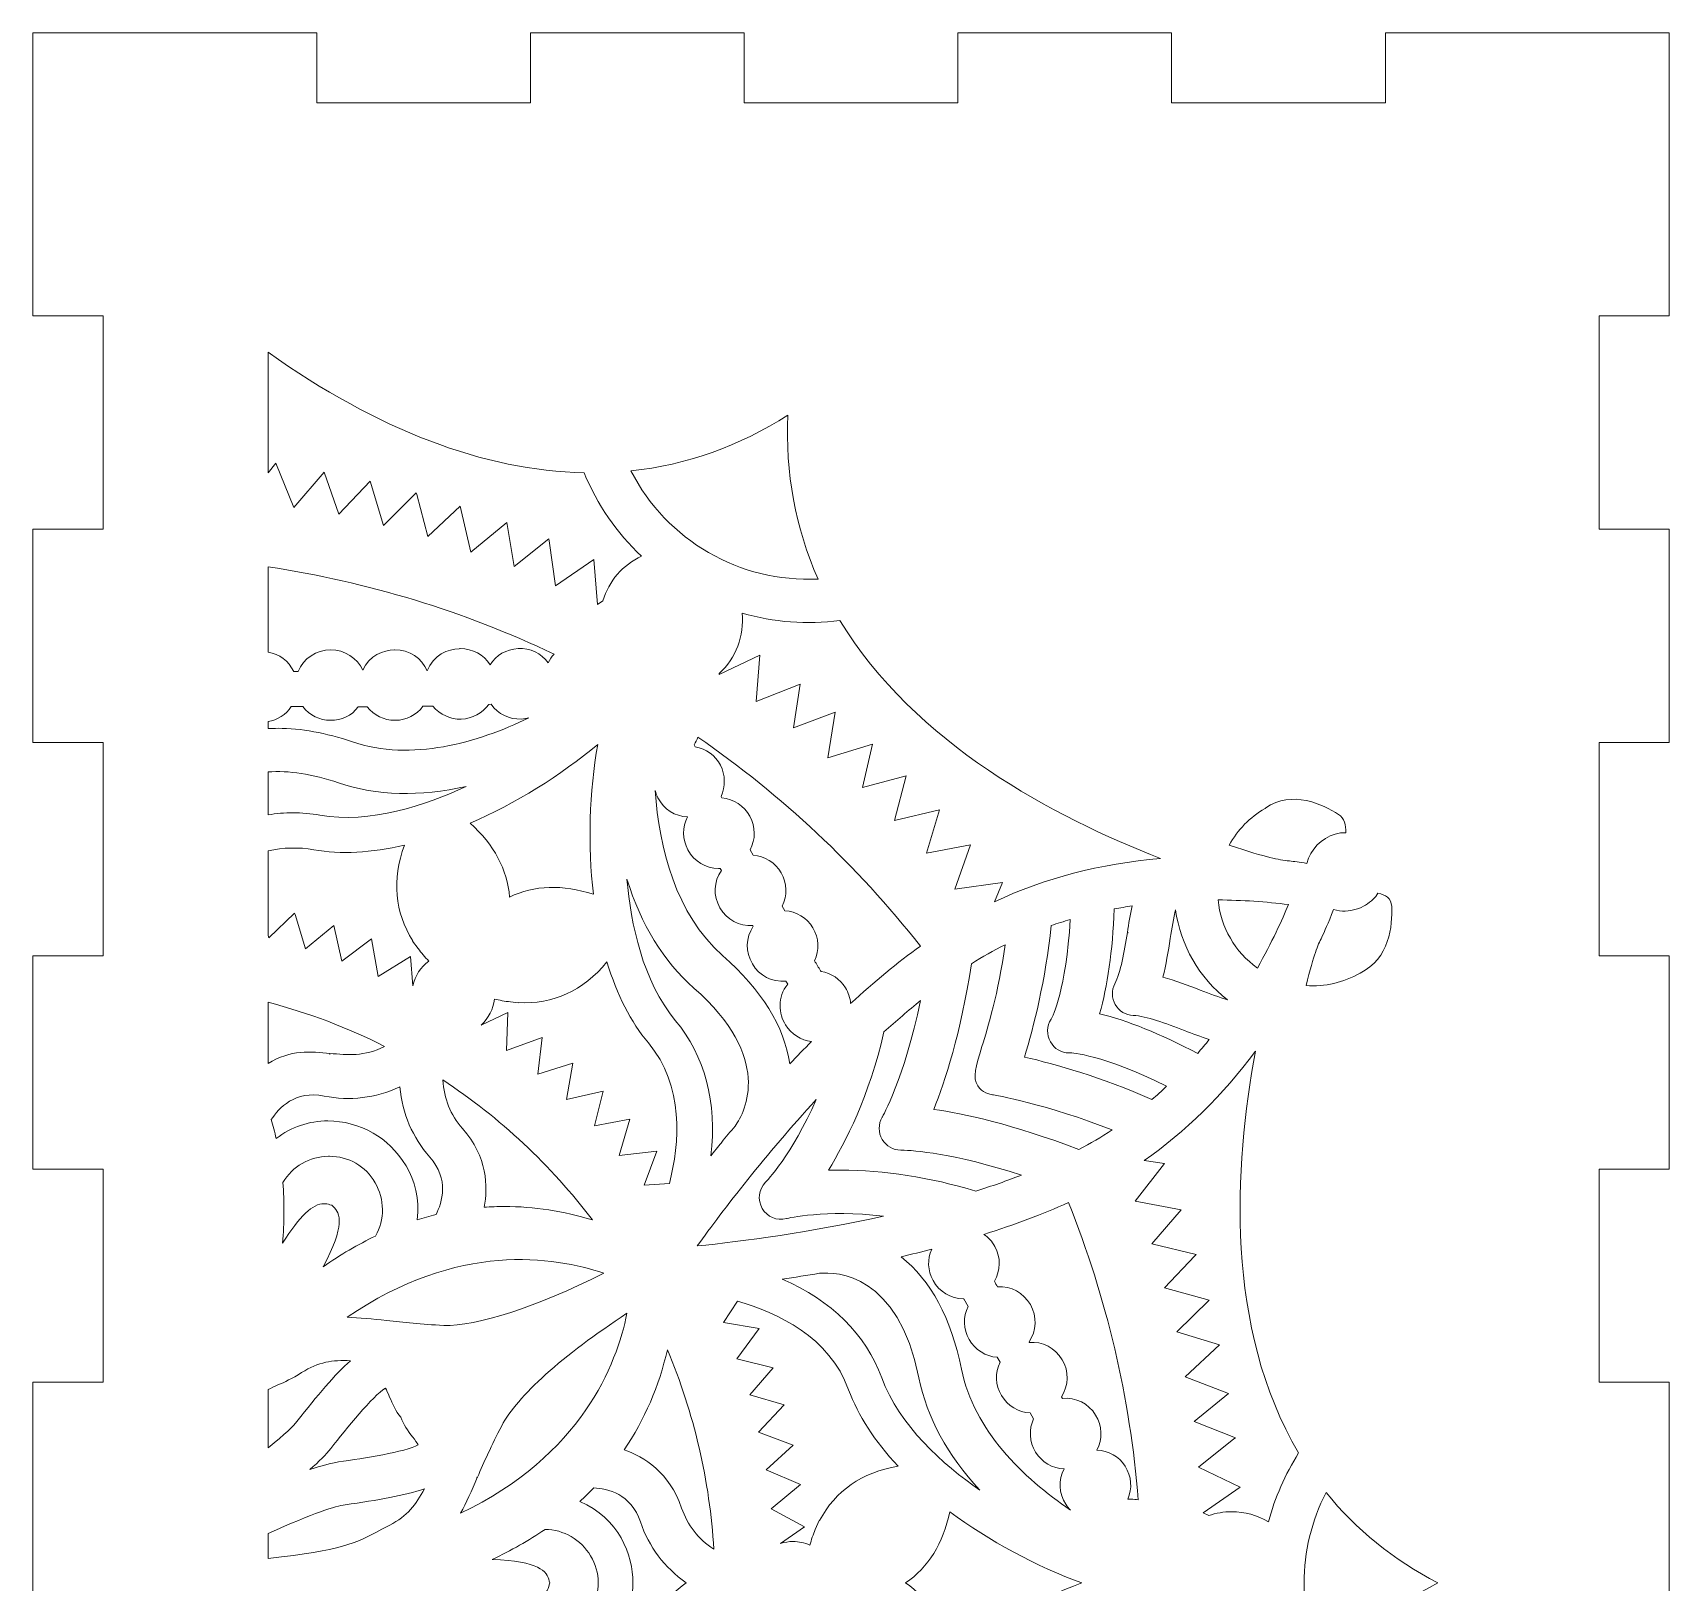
# Model space of a CAD drawing. Header units: inches. Extents: x 24 to 896, y 151 to 529.
# Drawn here: x 248.7 to 446.7, y 341.7 to 529.2 of the extents above; entities that cross this region are included whole.
import ezdxf

# ---------------------------------------------------------------- set-up
doc = ezdxf.new("R2010")
doc.units = ezdxf.units.IN
doc.header["$MEASUREMENT"] = 0
doc.layers.add('_U+0421_U+043B_U+043E_U+0439 1', color=7, linetype='Continuous')

# ---------------------------------------------------------------- blocks, each defined once
blk = doc.blocks.new('block 2')
at = {"layer": '_U+0421_U+043B_U+043E_U+0439 1', "lineweight": 0}
for points, knots in [([(446.74, 494.95), (446.74, 494.95), (446.74, 529.23), (446.74, 529.23), (434.45, 529.23), (424.75, 529.23), (412.38, 529.23), (412.38, 529.23), (412.38, 520.76), (412.38, 520.76), (412.38, 520.76), (386.52, 520.76), (386.52, 520.76), (386.52, 520.76), (386.52, 529.23), (386.52, 529.23), (386.52, 529.23), (360.66, 529.23), (360.66, 529.23), (360.66, 529.23), (360.66, 520.76), (360.66, 520.76), (360.66, 520.76), (334.8, 520.76), (334.8, 520.76), (334.8, 520.76), (334.8, 529.23), (334.8, 529.23), (334.8, 529.23), (308.94, 529.23), (308.94, 529.23), (308.94, 529.23), (308.94, 520.76), (308.94, 520.76), (308.94, 520.76), (283.08, 520.76), (283.08, 520.76), (283.08, 520.76), (283.08, 529.23), (283.08, 529.23), (270.8, 529.23), (261, 529.23), (248.7, 529.23), (248.7, 529.23), (248.7, 494.95), (248.7, 494.95), (248.7, 494.95), (257.22, 494.95), (257.22, 494.95), (257.22, 494.95), (257.22, 469.14), (257.22, 469.14), (257.22, 469.14), (248.7, 469.14), (248.7, 469.14), (248.7, 469.14), (248.7, 443.33), (248.7, 443.33), (248.7, 443.33), (257.22, 443.33), (257.22, 443.33), (257.22, 443.33), (257.22, 417.51), (257.22, 417.51), (257.22, 417.51), (248.7, 417.51), (248.7, 417.51), (248.7, 417.51), (248.7, 391.7), (248.7, 391.7), (248.7, 391.7), (257.22, 391.7), (257.22, 391.7), (257.22, 391.7), (257.22, 365.89), (257.22, 365.89), (257.22, 365.89), (248.7, 365.89), (248.7, 365.89), (248.7, 365.89), (248.7, 340.08), (248.7, 340.08), (248.7, 340.08), (257.22, 340.08), (257.22, 340.08), (257.22, 340.08), (257.22, 314.26), (257.22, 314.26), (257.22, 314.26), (248.7, 314.26), (248.7, 314.26), (248.7, 314.26), (248.7, 288.45), (248.7, 288.45), (248.7, 288.45), (257.22, 288.45), (257.22, 288.45), (257.22, 288.45), (257.22, 262.64), (257.22, 262.64), (257.22, 262.64), (248.7, 262.64), (248.7, 262.64), (248.7, 262.64), (248.7, 236.83), (248.7, 236.83), (248.7, 236.83), (257.22, 236.83), (257.22, 236.83), (257.22, 236.83), (257.22, 211.02), (257.22, 211.02), (257.22, 211.02), (248.7, 211.02), (248.7, 211.02), (248.7, 211.02), (248.7, 185.2), (248.7, 185.2), (248.7, 185.2), (257.22, 185.2), (257.22, 185.2), (257.22, 172.93), (257.22, 163.16), (257.22, 150.89), (257.22, 150.89), (283.08, 150.89), (283.08, 150.89), (283.08, 150.89), (283.08, 159.39), (283.08, 159.39), (283.08, 159.39), (308.94, 159.39), (308.94, 159.39), (308.94, 159.39), (308.94, 150.89), (308.94, 150.89), (308.94, 150.89), (334.8, 150.89), (334.8, 150.89), (334.8, 150.89), (334.8, 159.39), (334.8, 159.39), (334.8, 159.39), (360.66, 159.39), (360.66, 159.39), (360.66, 159.39), (360.66, 150.89), (360.66, 150.89), (360.66, 150.89), (386.52, 150.89), (386.52, 150.89), (386.52, 150.89), (386.52, 159.39), (386.52, 159.39), (386.52, 159.39), (412.38, 159.39), (412.38, 159.39), (412.38, 159.39), (412.38, 150.89), (412.38, 150.89), (412.38, 150.89), (438.24, 150.89), (438.24, 150.89), (438.24, 150.89), (438.24, 159.39), (438.24, 159.39), (438.24, 159.39), (438.23, 159.39), (438.23, 159.39), (438.23, 159.39), (438.23, 185.2), (438.23, 185.2), (438.23, 185.2), (446.74, 185.2), (446.74, 185.2), (446.74, 185.2), (446.74, 211.02), (446.74, 211.02), (446.74, 211.02), (438.23, 211.02), (438.23, 211.02), (438.23, 211.02), (438.23, 236.83), (438.23, 236.83), (438.23, 236.83), (446.74, 236.83), (446.74, 236.83), (446.74, 236.83), (446.74, 262.64), (446.74, 262.64), (446.74, 262.64), (438.23, 262.64), (438.23, 262.64), (438.23, 262.64), (438.23, 288.45), (438.23, 288.45), (438.23, 288.45), (446.74, 288.45), (446.74, 288.45), (446.74, 288.45), (446.74, 314.26), (446.74, 314.26), (446.74, 314.26), (438.23, 314.26), (438.23, 314.26), (438.23, 314.26), (438.23, 340.08), (438.23, 340.08), (438.23, 340.08), (446.74, 340.08), (446.74, 340.08), (446.74, 340.08), (446.74, 365.89), (446.74, 365.89), (446.74, 365.89), (438.24, 365.89), (438.24, 365.89), (438.24, 365.89), (438.24, 391.7), (438.24, 391.7), (438.24, 391.7), (446.74, 391.7), (446.74, 391.7), (446.74, 391.7), (446.74, 417.51), (446.74, 417.51), (446.74, 417.51), (438.24, 417.51), (438.24, 417.51), (438.24, 417.51), (438.24, 443.33), (438.24, 443.33), (438.24, 443.33), (446.74, 443.33), (446.74, 443.33), (446.74, 443.33), (446.74, 469.14), (446.74, 469.14), (446.74, 469.14), (438.24, 469.14), (438.24, 469.14), (438.24, 469.14), (438.24, 494.95), (438.24, 494.95), (438.24, 494.95), (446.74, 494.95), (446.74, 494.95), (446.74, 494.95), (446.74, 494.95), (446.74, 494.95)], [0, 0, 0, 0, 1, 1, 1, 2, 2, 2, 3, 3, 3, 4, 4, 4, 5, 5, 5, 6, 6, 6, 7, 7, 7, 8, 8, 8, 9, 9, 9, 10, 10, 10, 11, 11, 11, 12, 12, 12, 13, 13, 13, 14, 14, 14, 15, 15, 15, 16, 16, 16, 17, 17, 17, 18, 18, 18, 19, 19, 19, 20, 20, 20, 21, 21, 21, 22, 22, 22, 23, 23, 23, 24, 24, 24, 25, 25, 25, 26, 26, 26, 27, 27, 27, 28, 28, 28, 29, 29, 29, 30, 30, 30, 31, 31, 31, 32, 32, 32, 33, 33, 33, 34, 34, 34, 35, 35, 35, 36, 36, 36, 37, 37, 37, 38, 38, 38, 39, 39, 39, 40, 40, 40, 41, 41, 41, 42, 42, 42, 43, 43, 43, 44, 44, 44, 45, 45, 45, 46, 46, 46, 47, 47, 47, 48, 48, 48, 49, 49, 49, 50, 50, 50, 51, 51, 51, 52, 52, 52, 53, 53, 53, 54, 54, 54, 55, 55, 55, 56, 56, 56, 57, 57, 57, 58, 58, 58, 59, 59, 59, 60, 60, 60, 61, 61, 61, 62, 62, 62, 63, 63, 63, 64, 64, 64, 65, 65, 65, 66, 66, 66, 67, 67, 67, 68, 68, 68, 69, 69, 69, 70, 70, 70, 71, 71, 71, 72, 72, 72, 73, 73, 73, 74, 74, 74, 75, 75, 75, 76, 76, 76, 77, 77, 77, 78, 78, 78, 79, 79, 79, 80, 80, 80, 81, 81, 81, 82, 82, 82, 83, 83, 83, 83]), ([(277.18, 490.56), (290.47, 481.13), (303.33, 476.22), (315.42, 475.97), (317.02, 472.1), (319.36, 468.71), (322.38, 465.87), (320.1, 464.83), (318.4, 462.87), (317.7, 460.47), (317.7, 460.47), (317.04, 460.04), (317.04, 460.04), (317.04, 460.04), (316.61, 465.48), (316.61, 465.48), (316.61, 465.48), (311.98, 462.3), (311.98, 462.3), (311.98, 462.3), (311.18, 467.74), (311.18, 467.74), (311.18, 467.74), (311.14, 467.96), (311.14, 467.96), (311.14, 467.96), (306.94, 464.63), (306.94, 464.63), (306.94, 464.63), (306.08, 469.94), (306.08, 469.94), (306.08, 469.94), (301.72, 466.38), (301.72, 466.38), (301.72, 466.38), (300.44, 471.92), (300.44, 471.92), (300.44, 471.92), (296.51, 468.24), (296.51, 468.24), (296.51, 468.24), (295.17, 473.32), (295.17, 473.32), (295.17, 473.32), (295.11, 473.53), (295.11, 473.53), (295.11, 473.53), (291.14, 469.59), (291.14, 469.59), (291.14, 469.59), (289.55, 474.95), (289.55, 474.95), (289.55, 474.95), (285.76, 470.97), (285.76, 470.97), (285.76, 470.97), (283.97, 476.06), (283.97, 476.06), (283.97, 476.06), (280.29, 471.77), (280.29, 471.77), (280.29, 471.77), (278.1, 477.15), (278.1, 477.15), (278.1, 477.15), (277.18, 475.96), (277.18, 475.96), (277.18, 475.96), (277.18, 490.56), (277.18, 490.56), (277.18, 490.56), (277.18, 490.56), (277.18, 490.56)], [0, 0, 0, 0, 1, 1, 1, 2, 2, 2, 3, 3, 3, 4, 4, 4, 5, 5, 5, 6, 6, 6, 7, 7, 7, 8, 8, 8, 9, 9, 9, 10, 10, 10, 11, 11, 11, 12, 12, 12, 13, 13, 13, 14, 14, 14, 15, 15, 15, 16, 16, 16, 17, 17, 17, 18, 18, 18, 19, 19, 19, 20, 20, 20, 21, 21, 21, 22, 22, 22, 23, 23, 23, 24, 24, 24, 24]), ([(340.08, 482.96), (339.75, 475.98), (340.98, 469.31), (343.73, 463.11), (334.27, 462.65), (325.42, 467.76), (321.09, 476.2), (327.83, 476.92), (334.21, 479.19), (340.08, 482.96)], [0, 0, 0, 0, 1, 1, 1, 2, 2, 2, 3, 3, 3, 3]), ([(277.18, 464.58), (289.22, 462.77), (300.86, 459.22), (311.78, 454.03), (311.49, 453.71), (311.26, 453.35), (311.08, 452.96), (310.25, 454.13), (308.89, 454.76), (307.43, 454.69), (306.02, 454.62), (304.77, 453.89), (304.04, 452.73), (303.27, 453.96), (301.94, 454.69), (300.44, 454.69), (300.39, 454.69), (300.35, 454.69), (300.31, 454.68), (298.96, 454.65), (297.15, 453.91), (296.45, 451.98), (296.45, 451.98), (296.44, 451.98), (296.44, 451.98), (295.78, 453.54), (294.26, 454.54), (292.53, 454.54), (292.51, 454.54), (292.49, 454.54), (292.48, 454.54), (291.17, 454.52), (289.41, 453.86), (288.64, 452.07), (287.96, 453.57), (286.48, 454.53), (284.76, 454.54), (283, 454.54), (281.47, 453.52), (280.82, 451.93), (280.82, 451.93), (280.28, 451.93), (280.28, 451.93), (279.68, 453.17), (278.53, 454.04), (277.18, 454.27), (277.18, 454.27), (277.18, 464.58), (277.18, 464.58), (277.18, 464.58), (277.18, 464.58), (277.18, 464.58)], [0, 0, 0, 0, 1, 1, 1, 2, 2, 2, 3, 3, 3, 4, 4, 4, 5, 5, 5, 6, 6, 6, 7, 7, 7, 8, 8, 8, 9, 9, 9, 10, 10, 10, 11, 11, 11, 12, 12, 12, 13, 13, 13, 14, 14, 14, 15, 15, 15, 16, 16, 16, 17, 17, 17, 17]), ([(385.18, 429.3), (377.87, 428.66), (371.12, 426.9), (365.1, 424.06), (365.1, 424.06), (366.04, 426.37), (366.04, 426.37), (366.04, 426.37), (360.29, 425.58), (360.29, 425.58), (360.29, 425.58), (362.17, 430.92), (362.17, 430.92), (362.17, 430.92), (356.85, 429.92), (356.85, 429.92), (356.85, 429.92), (358.42, 435.19), (358.42, 435.19), (358.42, 435.19), (352.98, 433.89), (352.98, 433.89), (352.98, 433.89), (354.4, 439.3), (354.4, 439.3), (354.4, 439.3), (349.13, 437.86), (349.13, 437.86), (349.13, 437.86), (350.34, 443.11), (350.34, 443.11), (350.34, 443.11), (344.9, 441.45), (344.9, 441.45), (344.9, 441.45), (345.81, 447), (345.81, 447), (345.81, 447), (340.78, 445.1), (340.78, 445.1), (340.78, 445.1), (341.56, 450.4), (341.56, 450.4), (341.56, 450.4), (336.24, 448.29), (336.24, 448.29), (336.24, 448.29), (336.68, 453.89), (336.68, 453.89), (336.68, 453.89), (331.76, 451.54), (331.76, 451.54), (331.76, 451.54), (331.77, 451.68), (331.77, 451.68), (333.8, 453.54), (334.83, 456.25), (334.53, 458.98), (338.4, 457.87), (342.38, 457.57), (346.37, 458.09), (355.38, 443.23), (372.34, 434.25), (385.18, 429.3)], [0, 0, 0, 0, 1, 1, 1, 2, 2, 2, 3, 3, 3, 4, 4, 4, 5, 5, 5, 6, 6, 6, 7, 7, 7, 8, 8, 8, 9, 9, 9, 10, 10, 10, 11, 11, 11, 12, 12, 12, 13, 13, 13, 14, 14, 14, 15, 15, 15, 16, 16, 16, 17, 17, 17, 18, 18, 18, 19, 19, 19, 20, 20, 20, 21, 21, 21, 21]), ([(277.18, 445.86), (278.33, 446.05), (279.34, 446.71), (279.99, 447.68), (280.44, 447.68), (280.91, 447.67), (281.4, 447.67), (282.2, 446.62), (283.41, 446.02), (284.74, 446.01), (286.08, 445.99), (287.28, 446.58), (288.1, 447.64), (288.1, 447.64), (289.18, 447.64), (289.18, 447.64), (289.98, 446.6), (291.2, 446.01), (292.52, 446.01), (292.52, 446.01), (292.57, 446.01), (292.57, 446.01), (293.91, 446.02), (295.13, 446.65), (295.92, 447.71), (295.92, 447.71), (297.11, 447.74), (297.11, 447.74), (297.11, 447.74), (297.12, 447.74), (297.12, 447.74), (297.97, 446.69), (299.26, 446.1), (300.55, 446.16), (301.9, 446.2), (303.11, 446.85), (303.88, 447.93), (303.88, 447.93), (304.17, 447.95), (304.17, 447.95), (305.02, 446.74), (306.36, 446.1), (307.85, 446.16), (308.15, 446.18), (308.45, 446.23), (308.73, 446.3), (302.49, 443.29), (294.57, 440.99), (287.38, 443.41), (284.17, 444.49), (281.14, 445.04), (278.38, 445.04), (277.98, 445.04), (277.57, 445.02), (277.18, 445), (277.18, 445), (277.18, 445.86), (277.18, 445.86), (277.18, 445.86), (277.18, 445.86), (277.18, 445.86)], [0, 0, 0, 0, 1, 1, 1, 2, 2, 2, 3, 3, 3, 4, 4, 4, 5, 5, 5, 6, 6, 6, 7, 7, 7, 8, 8, 8, 9, 9, 9, 10, 10, 10, 11, 11, 11, 12, 12, 12, 13, 13, 13, 14, 14, 14, 15, 15, 15, 16, 16, 16, 17, 17, 17, 18, 18, 18, 19, 19, 19, 20, 20, 20, 20]), ([(347.67, 411.73), (347.62, 412.41), (347.41, 413.07), (347.04, 413.65), (346.39, 414.71), (345.32, 415.42), (344.09, 415.61), (344.09, 415.61), (344.03, 415.71), (344.03, 415.71), (343.8, 416.1), (343.55, 416.5), (343.3, 416.91), (343.91, 418.18), (343.84, 419.67), (343.11, 420.89), (342.38, 422.12), (341.11, 422.89), (339.7, 422.97), (339.7, 422.97), (339.38, 423.52), (339.38, 423.52), (340.02, 424.79), (339.98, 426.29), (339.26, 427.55), (338.55, 428.8), (337.28, 429.6), (335.86, 429.69), (335.86, 429.69), (335.5, 430.34), (335.5, 430.34), (336.19, 431.6), (336.18, 433.11), (335.48, 434.39), (334.79, 435.67), (333.52, 436.5), (332.09, 436.61), (332.09, 436.61), (331.99, 436.79), (331.99, 436.79), (332.55, 437.99), (332.52, 439.4), (331.92, 440.57), (331.3, 441.76), (330.19, 442.57), (328.87, 442.79), (328.87, 442.79), (328.74, 443.05), (328.74, 443.05), (328.92, 443.35), (329.07, 443.65), (329.18, 443.98), (339.37, 436.96), (348.43, 428.45), (356.12, 418.68), (353.38, 416.7), (350.54, 414.36), (347.67, 411.73)], [0, 0, 0, 0, 1, 1, 1, 2, 2, 2, 3, 3, 3, 4, 4, 4, 5, 5, 5, 6, 6, 6, 7, 7, 7, 8, 8, 8, 9, 9, 9, 10, 10, 10, 11, 11, 11, 12, 12, 12, 13, 13, 13, 14, 14, 14, 15, 15, 15, 16, 16, 16, 17, 17, 17, 18, 18, 18, 19, 19, 19, 19]), ([(316.54, 424.95), (312.82, 426.17), (309.41, 426.06), (306.4, 424.62), (306.13, 427.95), (304.53, 430.95), (301.62, 433.56), (307.04, 435.9), (312.64, 439.36), (317.07, 443.1), (316.05, 437.4), (315.86, 430.82), (316.54, 424.95)], [0, 0, 0, 0, 1, 1, 1, 2, 2, 2, 3, 3, 3, 4, 4, 4, 4]), ([(277.18, 439.76), (279.66, 439.96), (282.53, 439.5), (285.71, 438.44), (290.35, 436.87), (295.54, 436.74), (301.16, 438.01), (296.25, 435.71), (289.51, 433.47), (283.44, 434.53), (282.36, 434.72), (281.26, 434.82), (280.19, 434.82), (279.19, 434.82), (278.18, 434.73), (277.18, 434.57), (277.18, 434.57), (277.18, 439.76), (277.18, 439.76), (277.18, 439.76), (277.18, 439.76), (277.18, 439.76)], [0, 0, 0, 0, 1, 1, 1, 2, 2, 2, 3, 3, 3, 4, 4, 4, 5, 5, 5, 6, 6, 6, 7, 7, 7, 7]), ([(327.99, 430.32), (328.75, 428.92), (330.14, 428.09), (331.68, 428.09), (331.75, 428.09), (331.82, 428.09), (331.89, 428.09), (331.89, 428.09), (332.03, 427.84), (332.03, 427.84), (331.1, 426.49), (331.03, 424.77), (331.85, 423.32), (332.68, 421.87), (334.2, 421.06), (335.83, 421.18), (335.83, 421.18), (335.89, 421.08), (335.89, 421.08), (334.96, 419.71), (334.92, 417.98), (335.78, 416.53), (336.63, 415.09), (338.17, 414.29), (339.82, 414.46), (339.82, 414.46), (340.06, 414.06), (340.06, 414.06), (338.76, 412.49), (338.98, 410.47), (339.8, 409.16), (340.5, 408.03), (341.68, 407.28), (342.93, 407.14), (342.06, 406.25), (341.18, 405.34), (340.31, 404.42), (339.65, 408.95), (336.92, 413.37), (332.18, 417.54), (326.49, 422.57), (324.53, 430.58), (324.01, 437.51), (324.1, 437.19), (324.21, 436.9), (324.35, 436.64), (325.08, 435.23), (326.41, 434.38), (327.95, 434.33), (327.28, 433.08), (327.29, 431.59), (327.99, 430.32)], [0, 0, 0, 0, 1, 1, 1, 2, 2, 2, 3, 3, 3, 4, 4, 4, 5, 5, 5, 6, 6, 6, 7, 7, 7, 8, 8, 8, 9, 9, 9, 10, 10, 10, 11, 11, 11, 12, 12, 12, 13, 13, 13, 14, 14, 14, 15, 15, 15, 16, 16, 16, 17, 17, 17, 17]), ([(397.82, 435.35), (397.82, 435.35), (397.9, 435.4), (397.9, 435.4), (401.08, 437.6), (404.79, 435.86), (406.72, 434.63), (407.43, 434.17), (407.62, 433.35), (407.59, 432.41), (407.15, 432.42), (406.71, 432.36), (406.32, 432.24), (404.65, 431.77), (403.31, 430.38), (402.87, 428.69), (401.97, 428.84), (401.32, 428.92), (400.79, 428.99), (399.28, 429.17), (398.37, 429.28), (393.49, 430.9), (394.5, 432.75), (395.99, 434.29), (397.82, 435.35)], [0, 0, 0, 0, 1, 1, 1, 2, 2, 2, 3, 3, 3, 4, 4, 4, 5, 5, 5, 6, 6, 6, 7, 7, 7, 8, 8, 8, 8]), ([(277.18, 430.22), (279.03, 430.62), (280.89, 430.66), (282.71, 430.35), (285.97, 429.77), (289.67, 429.96), (293.69, 430.9), (292.15, 426.69), (292.49, 422.8), (294.7, 419.32), (294.7, 419.32), (294.65, 419.29), (294.65, 419.29), (294.65, 419.29), (295.34, 418.39), (295.34, 418.39), (295.73, 417.87), (296.17, 417.36), (296.63, 416.87), (295.64, 416.14), (294.96, 415.09), (294.7, 413.89), (294.7, 413.89), (294.4, 417.44), (294.4, 417.44), (294.4, 417.44), (290.51, 415.02), (290.51, 415.02), (290.51, 415.02), (289.71, 419.56), (289.71, 419.56), (289.71, 419.56), (286.11, 416.86), (286.11, 416.86), (286.11, 416.86), (285.15, 421.17), (285.15, 421.17), (285.15, 421.17), (281.71, 418.34), (281.71, 418.34), (281.71, 418.34), (280.45, 422.49), (280.45, 422.49), (280.45, 422.49), (280.39, 422.69), (280.39, 422.69), (280.39, 422.69), (277.27, 419.68), (277.27, 419.68), (277.27, 419.68), (277.18, 419.95), (277.18, 419.95), (277.18, 419.95), (277.18, 430.22), (277.18, 430.22), (277.18, 430.22), (277.18, 430.22), (277.18, 430.22)], [0, 0, 0, 0, 1, 1, 1, 2, 2, 2, 3, 3, 3, 4, 4, 4, 5, 5, 5, 6, 6, 6, 7, 7, 7, 8, 8, 8, 9, 9, 9, 10, 10, 10, 11, 11, 11, 12, 12, 12, 13, 13, 13, 14, 14, 14, 15, 15, 15, 16, 16, 16, 17, 17, 17, 18, 18, 18, 19, 19, 19, 19]), ([(328.71, 413.61), (338.3, 405.15), (334.96, 398.7), (333.7, 396.91), (333.14, 396.24), (332.59, 395.58), (332.07, 394.94), (331.92, 394.76), (331.24, 393.91), (330.92, 393.51), (330.92, 393.51), (330.77, 393.32), (330.77, 393.32), (331.53, 399.77), (330.04, 405.42), (326.46, 409.69), (322.5, 414.42), (321.08, 421.39), (320.61, 426.79), (322.31, 421.29), (325.03, 416.85), (328.71, 413.61)], [0, 0, 0, 0, 1, 1, 1, 2, 2, 2, 3, 3, 3, 4, 4, 4, 5, 5, 5, 6, 6, 6, 7, 7, 7, 7]), ([(400.65, 423.7), (399.9, 421.89), (398.66, 419.15), (396.89, 416.03), (394.19, 417.96), (392.46, 420.95), (392.14, 424.27), (395.04, 424.25), (397.97, 424.05), (400.65, 423.7)], [0, 0, 0, 0, 1, 1, 1, 2, 2, 2, 3, 3, 3, 3]), ([(413.15, 423.49), (413.26, 421.2), (412.9, 417.12), (409.32, 415.42), (407.32, 414.26), (405.05, 413.74), (402.78, 413.91), (403.79, 417.88), (404.15, 418.64), (404.7, 419.78), (405.03, 420.48), (405.44, 421.35), (406.09, 423.11), (408.08, 422.53), (409.87, 423.36), (410.89, 424.35), (411.12, 424.58), (411.31, 424.82), (411.49, 425.08), (412.38, 424.9), (413.1, 424.5), (413.15, 423.49)], [0, 0, 0, 0, 1, 1, 1, 2, 2, 2, 3, 3, 3, 4, 4, 4, 5, 5, 5, 6, 6, 6, 7, 7, 7, 7]), ([(371.85, 407.1), (372.32, 406.26), (373.17, 405.76), (374.08, 405.76), (374.12, 405.76), (374.17, 405.76), (374.22, 405.76), (374.22, 405.76), (374.22, 405.76), (374.22, 405.76), (374.22, 405.76), (374.23, 405.76), (374.23, 405.76), (374.38, 405.76), (378.09, 405.64), (385.9, 401.72), (385.32, 401.17), (384.72, 400.62), (384.12, 400.11), (378.06, 402.81), (372.42, 404.39), (368.71, 405.26), (369.82, 408.9), (371.26, 414.57), (371.96, 421.17), (372.7, 421.43), (373.47, 421.68), (374.25, 421.9), (373.75, 413.42), (372.12, 410.17), (371.94, 409.83), (371.39, 409.01), (371.36, 407.96), (371.85, 407.1)], [0, 0, 0, 0, 1, 1, 1, 2, 2, 2, 3, 3, 3, 4, 4, 4, 5, 5, 5, 6, 6, 6, 7, 7, 7, 8, 8, 8, 9, 9, 9, 10, 10, 10, 11, 11, 11, 11]), ([(381.28, 420.3), (381.28, 420.3), (381.16, 420.32), (381.16, 420.32), (380.77, 417.97), (380.38, 415.53), (379.64, 414.13), (379.23, 413.33), (379.25, 412.38), (379.7, 411.6), (380.16, 410.82), (380.96, 410.33), (381.86, 410.29), (383.45, 410.22), (385.78, 409.34), (388.07, 408.47), (389.06, 408.09), (390.08, 407.7), (391.06, 407.38), (390.61, 406.81), (390.15, 406.26), (389.67, 405.7), (385.19, 408.05), (381.09, 409.71), (377.8, 410.5), (378.76, 413.75), (379.37, 418.12), (379.57, 423.18), (380.29, 423.31), (381.02, 423.44), (381.73, 423.54), (381.51, 422.51), (381.33, 421.41), (381.16, 420.34), (381.16, 420.34), (381.28, 420.3), (381.28, 420.3)], [0, 0, 0, 0, 1, 1, 1, 2, 2, 2, 3, 3, 3, 4, 4, 4, 5, 5, 5, 6, 6, 6, 7, 7, 7, 8, 8, 8, 9, 9, 9, 10, 10, 10, 11, 11, 11, 12, 12, 12, 12]), ([(386.36, 419.61), (386.56, 420.87), (386.76, 422.07), (386.99, 423.08), (387.6, 418.77), (389.85, 414.86), (393.28, 412.18), (392.3, 412.48), (391.16, 412.91), (389.97, 413.36), (388.48, 413.93), (386.94, 414.51), (385.46, 414.93), (385.84, 416.41), (386.1, 418.03), (386.36, 419.61)], [0, 0, 0, 0, 1, 1, 1, 2, 2, 2, 3, 3, 3, 4, 4, 4, 5, 5, 5, 5]), ([(363.05, 401.76), (363.57, 400.92), (364.54, 400.76), (364.86, 400.7), (364.93, 400.69), (371.58, 399.51), (379.31, 396.43), (378.01, 395.57), (376.69, 394.79), (375.28, 394.06), (367.26, 397.16), (361.33, 398.42), (357.73, 398.92), (359.1, 402.29), (360.98, 408.04), (362.3, 416.55), (363.65, 417.41), (364.95, 418.14), (366.38, 418.85), (365.53, 412.89), (364.3, 408.91), (363.56, 406.53), (362.8, 404.05), (362.41, 402.81), (363.05, 401.76)], [0, 0, 0, 0, 1, 1, 1, 2, 2, 2, 3, 3, 3, 4, 4, 4, 5, 5, 5, 6, 6, 6, 7, 7, 7, 8, 8, 8, 8]), ([(323.2, 406.96), (327.54, 401.79), (326.99, 394.87), (325.75, 389.95), (325.75, 389.95), (322.69, 389.77), (322.69, 389.77), (322.69, 389.77), (324.22, 393.88), (324.22, 393.88), (324.22, 393.88), (319.68, 393.36), (319.68, 393.36), (319.68, 393.36), (320.95, 397.73), (320.95, 397.73), (320.95, 397.73), (316.69, 396.92), (316.69, 396.92), (316.69, 396.92), (317.73, 401.13), (317.73, 401.13), (317.73, 401.13), (313.31, 400.1), (313.31, 400.1), (313.31, 400.1), (314.04, 404.5), (314.04, 404.5), (314.04, 404.5), (309.82, 403.17), (309.82, 403.17), (309.82, 403.17), (310.36, 407.64), (310.36, 407.64), (310.36, 407.64), (306.03, 406.06), (306.03, 406.06), (306.03, 406.06), (306.18, 410.64), (306.18, 410.64), (306.18, 410.64), (302.96, 409.13), (302.96, 409.13), (303.86, 409.95), (304.43, 411.06), (304.57, 412.28), (305.19, 412.13), (305.83, 412.01), (306.51, 411.93), (306.51, 411.93), (307.43, 411.81), (307.43, 411.81), (307.43, 411.81), (307.44, 411.85), (307.44, 411.85), (311.67, 411.61), (315.28, 413.27), (318.19, 416.76), (319.4, 412.79), (321.08, 409.5), (323.2, 406.96)], [0, 0, 0, 0, 1, 1, 1, 2, 2, 2, 3, 3, 3, 4, 4, 4, 5, 5, 5, 6, 6, 6, 7, 7, 7, 8, 8, 8, 9, 9, 9, 10, 10, 10, 11, 11, 11, 12, 12, 12, 13, 13, 13, 14, 14, 14, 15, 15, 15, 16, 16, 16, 17, 17, 17, 18, 18, 18, 19, 19, 19, 20, 20, 20, 20]), ([(351.5, 395.27), (351.97, 394.48), (352.82, 393.99), (353.73, 393.99), (353.75, 393.99), (353.78, 393.99), (353.8, 393.99), (353.82, 393.99), (353.84, 393.99), (353.88, 393.99), (355.21, 393.96), (360.15, 393.63), (368.34, 390.96), (366.6, 390.29), (364.75, 389.64), (362.83, 389.02), (357.23, 390.72), (351.73, 391.58), (346.48, 391.58), (345.98, 391.58), (345.48, 391.58), (344.98, 391.56), (347.08, 394.93), (349.9, 400.51), (351.71, 408.29), (353.19, 409.64), (354.68, 410.91), (356.14, 412.09), (354.12, 402.55), (351.53, 398.02), (351.5, 397.98), (351, 397.14), (351, 396.11), (351.5, 395.27)], [0, 0, 0, 0, 1, 1, 1, 2, 2, 2, 3, 3, 3, 4, 4, 4, 5, 5, 5, 6, 6, 6, 7, 7, 7, 8, 8, 8, 9, 9, 9, 10, 10, 10, 11, 11, 11, 11]), ([(277.18, 411.89), (282.07, 410.6), (286.82, 408.8), (291.28, 406.55), (288.81, 405.29), (286.8, 405.5), (284.67, 405.7), (284.67, 405.7), (284.66, 405.58), (284.66, 405.58), (284.66, 405.58), (284.67, 405.7), (284.67, 405.7), (282.34, 405.94), (279.94, 406.17), (277.18, 404.48), (277.18, 404.48), (277.18, 411.89), (277.18, 411.89), (277.18, 411.89), (277.18, 411.89), (277.18, 411.89)], [0, 0, 0, 0, 1, 1, 1, 2, 2, 2, 3, 3, 3, 4, 4, 4, 5, 5, 5, 6, 6, 6, 7, 7, 7, 7]), ([(398.24, 349), (396.9, 349.81), (395.37, 350.23), (393.8, 350.23), (392.85, 350.23), (391.9, 350.07), (391, 349.76), (391, 349.76), (390.32, 350.11), (390.32, 350.11), (390.32, 350.11), (394.82, 353.2), (394.82, 353.2), (394.82, 353.2), (389.75, 355.62), (389.75, 355.62), (389.75, 355.62), (394.06, 359.04), (394.06, 359.04), (394.06, 359.04), (394.23, 359.17), (394.23, 359.17), (394.23, 359.17), (389.25, 361.15), (389.25, 361.15), (389.25, 361.15), (393.41, 364.55), (393.41, 364.55), (393.41, 364.55), (388.15, 366.54), (388.15, 366.54), (388.15, 366.54), (392.31, 370.42), (392.31, 370.42), (392.31, 370.42), (387.16, 371.99), (387.16, 371.99), (387.16, 371.99), (391.04, 375.84), (391.04, 375.84), (391.04, 375.84), (385.64, 377.32), (385.64, 377.32), (385.64, 377.32), (389.34, 381.21), (389.34, 381.21), (389.34, 381.21), (389.49, 381.37), (389.49, 381.37), (389.49, 381.37), (384.14, 382.66), (384.14, 382.66), (384.14, 382.66), (387.66, 386.76), (387.66, 386.76), (387.66, 386.76), (382.1, 387.8), (382.1, 387.8), (382.1, 387.8), (385.66, 392.39), (385.66, 392.39), (385.66, 392.39), (383.19, 392.73), (383.19, 392.73), (388.18, 396.19), (392.71, 400.64), (396.66, 405.96), (394.06, 392), (392.94, 372.43), (401.89, 357.34), (400.24, 354.74), (399.01, 351.94), (398.24, 349)], [0, 0, 0, 0, 1, 1, 1, 2, 2, 2, 3, 3, 3, 4, 4, 4, 5, 5, 5, 6, 6, 6, 7, 7, 7, 8, 8, 8, 9, 9, 9, 10, 10, 10, 11, 11, 11, 12, 12, 12, 13, 13, 13, 14, 14, 14, 15, 15, 15, 16, 16, 16, 17, 17, 17, 18, 18, 18, 19, 19, 19, 20, 20, 20, 21, 21, 21, 22, 22, 22, 23, 23, 23, 24, 24, 24, 24]), ([(316.44, 385.54), (312.94, 386.62), (309.36, 387.17), (305.77, 387.17), (304.96, 387.17), (304.14, 387.14), (303.32, 387.08), (303.81, 389.57), (303.72, 393.19), (300.7, 396.62), (299.26, 398.26), (298.46, 400.22), (298.32, 402.48), (305.19, 397.98), (311.44, 392.13), (316.44, 385.54)], [0, 0, 0, 0, 1, 1, 1, 2, 2, 2, 3, 3, 3, 4, 4, 4, 5, 5, 5, 5]), ([(289.88, 396.06), (288.24, 397.01), (286.3, 397.53), (284.42, 397.53), (282.14, 397.53), (279.98, 396.79), (278.16, 395.4), (277.99, 396.18), (277.79, 396.95), (277.56, 397.69), (278.46, 399.08), (280.46, 401.24), (283.97, 400.54), (287.08, 399.91), (290.16, 400.28), (293.13, 401.64), (293.44, 398.39), (294.65, 395.54), (296.75, 393.15), (299.12, 390.47), (298.25, 387.66), (297.5, 386.19), (296.74, 386), (295.97, 385.79), (295.21, 385.56), (295.87, 390.65), (292.77, 394.39), (289.88, 396.06)], [0, 0, 0, 0, 1, 1, 1, 2, 2, 2, 3, 3, 3, 4, 4, 4, 5, 5, 5, 6, 6, 6, 7, 7, 7, 8, 8, 8, 9, 9, 9, 9]), ([(336.98, 386.94), (337.57, 385.9), (338.75, 385.41), (339.91, 385.71), (340.1, 385.75), (344.54, 386.81), (351.65, 386.01), (342.84, 384.03), (334.6, 382.95), (329.1, 382.39), (332.34, 386.87), (337.39, 393.47), (343.51, 400.1), (340.6, 393.45), (337.42, 390.13), (337.39, 390.1), (336.55, 389.25), (336.38, 387.98), (336.98, 386.94)], [0, 0, 0, 0, 1, 1, 1, 2, 2, 2, 3, 3, 3, 4, 4, 4, 5, 5, 5, 6, 6, 6, 6]), ([(285.04, 387.17), (285.04, 387.17), (284.88, 387.31), (284.88, 387.31), (284.88, 387.31), (284.65, 387.39), (284.65, 387.39), (284.41, 387.47), (284.18, 387.51), (283.96, 387.51), (282.58, 387.51), (281.02, 386.03), (278.93, 382.73), (279.15, 385.24), (279.16, 387.71), (278.97, 390.07), (280.13, 392.03), (282.19, 393.21), (284.49, 393.25), (284.49, 393.25), (284.6, 393.25), (284.6, 393.25), (286.91, 393.25), (288.98, 392.06), (290.14, 390.05), (291.29, 388.06), (291.31, 385.59), (290.19, 383.59), (288.06, 382.58), (285.93, 381.33), (283.86, 379.88), (286.47, 384.88), (285.98, 386.34), (285.04, 387.17)], [0, 0, 0, 0, 1, 1, 1, 2, 2, 2, 3, 3, 3, 4, 4, 4, 5, 5, 5, 6, 6, 6, 7, 7, 7, 8, 8, 8, 9, 9, 9, 10, 10, 10, 11, 11, 11, 11]), ([(381.62, 351.75), (381.49, 351.75), (381.35, 351.75), (381.21, 351.73), (381.79, 353.04), (381.67, 354.52), (380.88, 355.75), (380.13, 356.92), (378.89, 357.62), (377.46, 357.69), (378.17, 359.02), (378.12, 360.62), (377.32, 361.93), (376.45, 363.33), (374.93, 364.11), (373.3, 363.94), (373.3, 363.94), (373.18, 364.14), (373.18, 364.14), (374.08, 365.49), (374.12, 367.21), (373.27, 368.63), (372.42, 370.07), (370.89, 370.86), (369.29, 370.71), (369.29, 370.71), (369.26, 370.78), (369.26, 370.78), (370.19, 372.12), (370.25, 373.85), (369.43, 375.3), (368.6, 376.73), (367.07, 377.55), (365.45, 377.44), (365.32, 377.67), (365.19, 377.9), (365.07, 378.13), (365.84, 379.43), (365.86, 380.99), (365.13, 382.33), (364.8, 382.92), (364.34, 383.43), (363.8, 383.8), (367.52, 384.97), (370.87, 386.23), (374.04, 387.64), (378.66, 376.1), (381.5, 364), (382.48, 351.66), (382.2, 351.72), (381.91, 351.75), (381.62, 351.75)], [0, 0, 0, 0, 1, 1, 1, 2, 2, 2, 3, 3, 3, 4, 4, 4, 5, 5, 5, 6, 6, 6, 7, 7, 7, 8, 8, 8, 9, 9, 9, 10, 10, 10, 11, 11, 11, 12, 12, 12, 13, 13, 13, 14, 14, 14, 15, 15, 15, 16, 16, 16, 17, 17, 17, 17]), ([(291.56, 373.36), (291.56, 373.36), (291.53, 373.37), (291.53, 373.37), (289.77, 373.56), (288.23, 373.73), (286.76, 373.76), (300.13, 382.95), (311.82, 381.12), (317.79, 379.1), (309.65, 375), (302.43, 372.64), (298.43, 372.78), (295.76, 372.9), (293.53, 373.14), (291.56, 373.36)], [0, 0, 0, 0, 1, 1, 1, 2, 2, 2, 3, 3, 3, 4, 4, 4, 5, 5, 5, 5]), ([(357.65, 378.22), (358.4, 376.85), (359.8, 376.01), (361.31, 376.01), (361.33, 376.01), (361.36, 376.01), (361.38, 376.01), (361.38, 376.01), (361.9, 375.08), (361.9, 375.08), (361.26, 373.81), (361.3, 372.32), (362.02, 371.07), (362.73, 369.81), (364, 369.02), (365.42, 368.92), (365.42, 368.92), (365.76, 368.32), (365.76, 368.32), (365.13, 367.04), (365.19, 365.53), (365.93, 364.28), (366.68, 363.03), (367.97, 362.25), (369.4, 362.19), (369.4, 362.19), (369.82, 361.49), (369.82, 361.49), (369.21, 360.19), (369.29, 358.68), (370.05, 357.45), (370.81, 356.22), (372.1, 355.47), (373.52, 355.42), (372.78, 354.06), (372.85, 352.46), (373.71, 351.13), (373.87, 350.87), (374.06, 350.64), (374.26, 350.43), (368.53, 354.34), (362.59, 360.04), (361.09, 367.48), (359.84, 373.67), (357.38, 378.24), (353.78, 381.08), (355.05, 381.38), (356.29, 381.69), (357.48, 381.99), (356.93, 380.79), (356.99, 379.42), (357.65, 378.22)], [0, 0, 0, 0, 1, 1, 1, 2, 2, 2, 3, 3, 3, 4, 4, 4, 5, 5, 5, 6, 6, 6, 7, 7, 7, 8, 8, 8, 9, 9, 9, 10, 10, 10, 11, 11, 11, 12, 12, 12, 13, 13, 13, 14, 14, 14, 15, 15, 15, 16, 16, 16, 17, 17, 17, 17]), ([(355.94, 366.44), (356.91, 361.63), (359.39, 357.06), (363.31, 352.84), (358.87, 355.94), (353.54, 360.65), (351.43, 366.45), (349.52, 371.69), (345.36, 375.8), (339.4, 378.37), (340.91, 378.59), (342.42, 378.84), (343.89, 379.09), (346.08, 379.29), (353.4, 378.99), (355.94, 366.44)], [0, 0, 0, 0, 1, 1, 1, 2, 2, 2, 3, 3, 3, 4, 4, 4, 5, 5, 5, 5]), ([(343.92, 349.16), (343.92, 349.16), (343.86, 349.18), (343.86, 349.18), (343.86, 349.18), (343.4, 348.08), (343.4, 348.08), (343.14, 347.48), (342.92, 346.85), (342.73, 346.2), (342.08, 346.48), (341.4, 346.62), (340.72, 346.62), (340.2, 346.62), (339.69, 346.54), (339.19, 346.38), (339.19, 346.38), (342.1, 348.41), (342.1, 348.41), (342.1, 348.41), (338.06, 350.57), (338.06, 350.57), (338.06, 350.57), (341.6, 353.54), (341.6, 353.54), (341.6, 353.54), (337.46, 355.3), (337.46, 355.3), (337.46, 355.3), (340.71, 358.29), (340.71, 358.29), (340.71, 358.29), (336.54, 359.85), (336.54, 359.85), (336.54, 359.85), (339.64, 363.17), (339.64, 363.17), (339.64, 363.17), (335.49, 364.37), (335.49, 364.37), (335.49, 364.37), (338.32, 367.66), (338.32, 367.66), (338.32, 367.66), (333.9, 368.74), (333.9, 368.74), (333.9, 368.74), (336.61, 372.41), (336.61, 372.41), (336.61, 372.41), (332.29, 373.14), (332.29, 373.14), (332.29, 373.14), (333.98, 375.72), (333.98, 375.72), (338.86, 374.33), (345.12, 371.35), (347.43, 364.99), (348.57, 361.88), (350.58, 358.77), (353.41, 355.75), (349.02, 354.99), (345.83, 352.77), (343.92, 349.16)], [0, 0, 0, 0, 1, 1, 1, 2, 2, 2, 3, 3, 3, 4, 4, 4, 5, 5, 5, 6, 6, 6, 7, 7, 7, 8, 8, 8, 9, 9, 9, 10, 10, 10, 11, 11, 11, 12, 12, 12, 13, 13, 13, 14, 14, 14, 15, 15, 15, 16, 16, 16, 17, 17, 17, 18, 18, 18, 19, 19, 19, 20, 20, 20, 21, 21, 21, 21]), ([(302.39, 354.43), (302.39, 354.43), (302.51, 354.38), (302.51, 354.38), (302.51, 354.38), (302.52, 354.4), (302.52, 354.4), (303.31, 356.21), (304.21, 358.26), (305.45, 360.63), (307.31, 364.2), (312.83, 369.15), (320.61, 374.24), (319.37, 368.06), (315.1, 357.03), (300.47, 350.04), (301.18, 351.33), (301.8, 352.75), (302.5, 354.36), (302.5, 354.36), (302.39, 354.43), (302.39, 354.43)], [0, 0, 0, 0, 1, 1, 1, 2, 2, 2, 3, 3, 3, 4, 4, 4, 5, 5, 5, 6, 6, 6, 7, 7, 7, 7]), ([(277.18, 365.02), (277.55, 365.21), (277.92, 365.38), (278.36, 365.57), (279.17, 365.92), (280.08, 366.33), (281.24, 367.06), (283.29, 368.37), (284.98, 368.6), (287.15, 368.5), (285.24, 366.86), (283.16, 364.3), (280.67, 361.15), (280.24, 360.62), (279.3, 359.64), (277.18, 357.95), (277.18, 357.95), (277.18, 365.02), (277.18, 365.02), (277.18, 365.02), (277.18, 365.02), (277.18, 365.02)], [0, 0, 0, 0, 1, 1, 1, 2, 2, 2, 3, 3, 3, 4, 4, 4, 5, 5, 5, 6, 6, 6, 7, 7, 7, 7]), ([(331.11, 345.69), (329.23, 346.93), (327.92, 348.61), (327.22, 350.67), (325.76, 355.01), (322.67, 356.89), (320.27, 357.71), (322.74, 361.37), (324.5, 365.45), (325.5, 369.84), (328.71, 362.22), (330.65, 353.88), (331.11, 345.69)], [0, 0, 0, 0, 1, 1, 1, 2, 2, 2, 3, 3, 3, 4, 4, 4, 4]), ([(295.35, 358.33), (293.75, 357.44), (288.75, 356.7), (285.72, 356.25), (284.8, 356.12), (283.65, 355.81), (282.22, 355.32), (283.36, 356.31), (284.2, 357.15), (284.78, 357.89), (284.78, 357.89), (284.78, 357.89), (284.78, 357.89), (286.68, 360.28), (289.82, 364.24), (291.39, 365.19), (291.52, 364.93), (291.68, 364.57), (291.88, 364.11), (292.24, 363.26), (292.61, 362.39), (293.23, 361.68), (293.54, 360.78), (294.12, 360.01), (294.68, 359.27), (294.97, 358.89), (295.19, 358.57), (295.35, 358.33)], [0, 0, 0, 0, 1, 1, 1, 2, 2, 2, 3, 3, 3, 4, 4, 4, 5, 5, 5, 6, 6, 6, 7, 7, 7, 8, 8, 8, 9, 9, 9, 9]), ([(277.18, 347.58), (282.81, 350.15), (285.35, 350.89), (286.49, 351.06), (290.47, 351.65), (293.72, 352.17), (296.09, 353), (295.09, 351.07), (294.04, 349.72), (291.9, 348.6), (291.9, 348.6), (290.94, 348.1), (290.94, 348.1), (287.47, 346.26), (286.29, 345.63), (277.18, 344.56), (277.18, 344.56), (277.18, 347.58), (277.18, 347.58), (277.18, 347.58), (277.18, 347.58), (277.18, 347.58)], [0, 0, 0, 0, 1, 1, 1, 2, 2, 2, 3, 3, 3, 4, 4, 4, 5, 5, 5, 6, 6, 6, 7, 7, 7, 7]), ([(321.33, 341.65), (321.33, 344.96), (319.64, 349.48), (314.9, 351.46), (315.49, 352), (316.05, 352.56), (316.59, 353.12), (318.24, 353.04), (321.1, 352.39), (322.25, 348.99), (323.26, 345.98), (325.13, 343.5), (327.78, 341.61), (325.12, 339.72), (323.26, 337.24), (322.25, 334.23), (321.1, 330.83), (318.24, 330.18), (316.59, 330.1), (316.05, 330.67), (315.48, 331.24), (314.89, 331.78), (319.63, 333.76), (321.33, 338.32), (321.33, 341.65)], [0, 0, 0, 0, 1, 1, 1, 2, 2, 2, 3, 3, 3, 4, 4, 4, 5, 5, 5, 6, 6, 6, 7, 7, 7, 8, 8, 8, 8]), ([(405.16, 330.61), (401.66, 337.51), (401.67, 345.69), (405.2, 352.56), (408.8, 348.08), (413.35, 344.39), (418.74, 341.61), (413.34, 338.82), (408.77, 335.12), (405.16, 330.61)], [0, 0, 0, 0, 1, 1, 1, 2, 2, 2, 3, 3, 3, 3]), ([(375.66, 341.61), (370.21, 339.64), (364.42, 336.52), (359.68, 333.01), (358.87, 336.83), (357.07, 339.72), (354.32, 341.61), (357.07, 343.5), (358.87, 346.4), (359.68, 350.22), (364.42, 346.7), (370.21, 343.58), (375.66, 341.61)], [0, 0, 0, 0, 1, 1, 1, 2, 2, 2, 3, 3, 3, 4, 4, 4, 4]), ([(311.21, 341.83), (310.96, 343.06), (309.94, 344.22), (304.31, 344.46), (306.59, 345.52), (308.74, 346.75), (310.69, 348.09), (312.96, 348.06), (315.03, 346.87), (316.21, 344.89), (317.42, 342.87), (317.44, 340.45), (316.26, 338.41), (315.11, 336.42), (312.98, 335.17), (310.69, 335.13), (308.74, 336.48), (306.6, 337.7), (304.31, 338.77), (309.94, 339), (310.96, 340.16), (311.21, 341.39), (311.21, 341.39), (311.26, 341.61), (311.26, 341.61), (311.26, 341.61), (311.21, 341.83), (311.21, 341.83)], [0, 0, 0, 0, 1, 1, 1, 2, 2, 2, 3, 3, 3, 4, 4, 4, 5, 5, 5, 6, 6, 6, 7, 7, 7, 8, 8, 8, 9, 9, 9, 9])]:
    blk.add_open_spline(points, degree=3, knots=knots, dxfattribs=at)

msp = doc.modelspace()

# ---------------------------------------------------------------- block references
at = {"layer": '_U+0421_U+043B_U+043E_U+0439 1'}
msp.add_blockref('block 2', (0, 0), dxfattribs=at)

doc.saveas('drawing.dxf')
